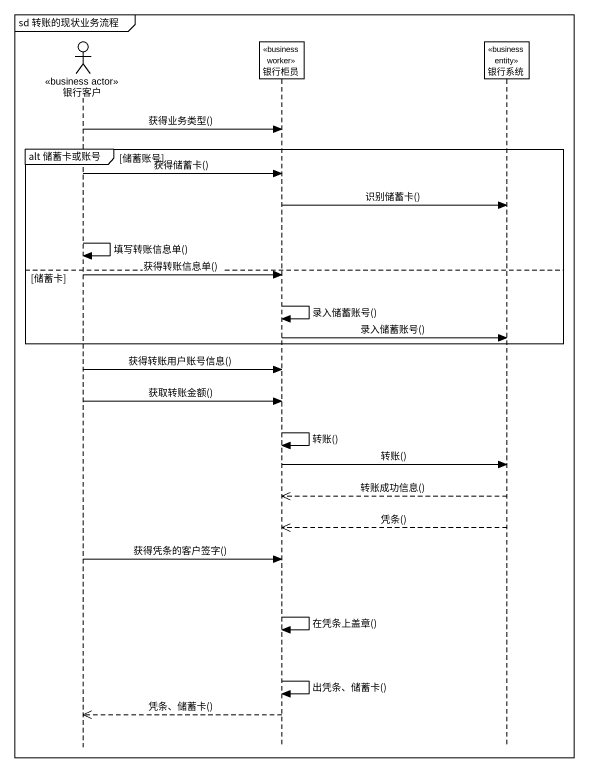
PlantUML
@startuml
mainframe sd 转账的现状业务流程
hide footbox
actor 银行客户 <<business actor>>
participant 银行柜员 <<business worker>>
participant 银行系统 <<business entity>>

银行客户 -> 银行柜员 : 获得业务类型()
group alt 储蓄卡或账号 [储蓄账号]
  银行客户 -> 银行柜员 : 获得储蓄卡()
  银行柜员 -> 银行系统 : 识别储蓄卡()
  银行客户 -> 银行客户 : 填写转账信息单()
else 储蓄卡
  银行客户 -> 银行柜员 : 获得转账信息单()
  银行柜员 -> 银行柜员 : 录入储蓄账号()
  银行柜员 -> 银行系统 : 录入储蓄账号()
end
银行客户 -> 银行柜员 : 获得转账用户账号信息()
银行客户 -> 银行柜员 : 获取转账金额()
银行柜员 -> 银行柜员 : 转账()
银行柜员 -> 银行系统 : 转账()
银行系统 -->> 银行柜员 : 转账成功信息()
银行系统 -->> 银行柜员 : 凭条()
银行客户 -> 银行柜员 : 获得凭条的客户签字()
银行柜员 -> 银行柜员 : 在凭条上盖章()
银行柜员 -> 银行柜员 : 出凭条、储蓄卡()
银行柜员 -->> 银行客户 : 凭条、储蓄卡()
@enduml
